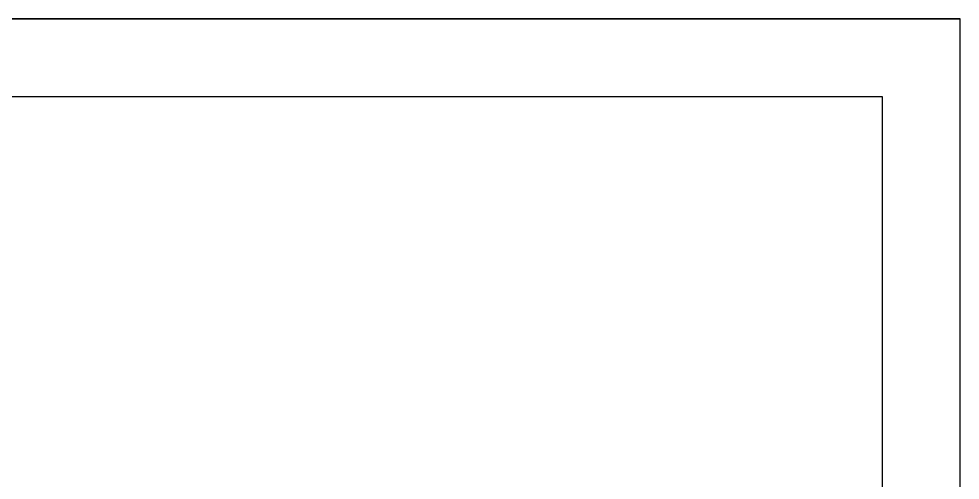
# Model space of a CAD drawing. Extents: x 0 to 420, y 0 to 297.
# Drawn here: x 299 to 420, y 237.7 to 297 of the extents above; entities that cross this region are included whole.
import ezdxf

# ---------------------------------------------------------------- set-up
doc = ezdxf.new("R2010")
doc.units = 0
doc.header["$LTSCALE"] = 23.1
doc.layers.get('0').update_dxf_attribs({"linetype": 'CONTINUOUS'})

msp = doc.modelspace()

# ---------------------------------------------------------------- linework, layer by layer
at = {"color": 7, "linetype": 'CONTINUOUS'}
for p, q in [((0, 297), (420, 297)), ((420, 297), (0, 297)), ((420, 297), (0, 297)), ((420, 0), (420, 297)), ((420, 0), (420, 297)), ((420, 0), (420, 297)), ((410, 287), (12.5, 287)), ((410, 287), (22.5, 287)), ((410, 10), (410, 287)), ((410, 10), (410, 287))]:
    msp.add_line(p, q, dxfattribs=at)

doc.saveas('drawing.dxf')
